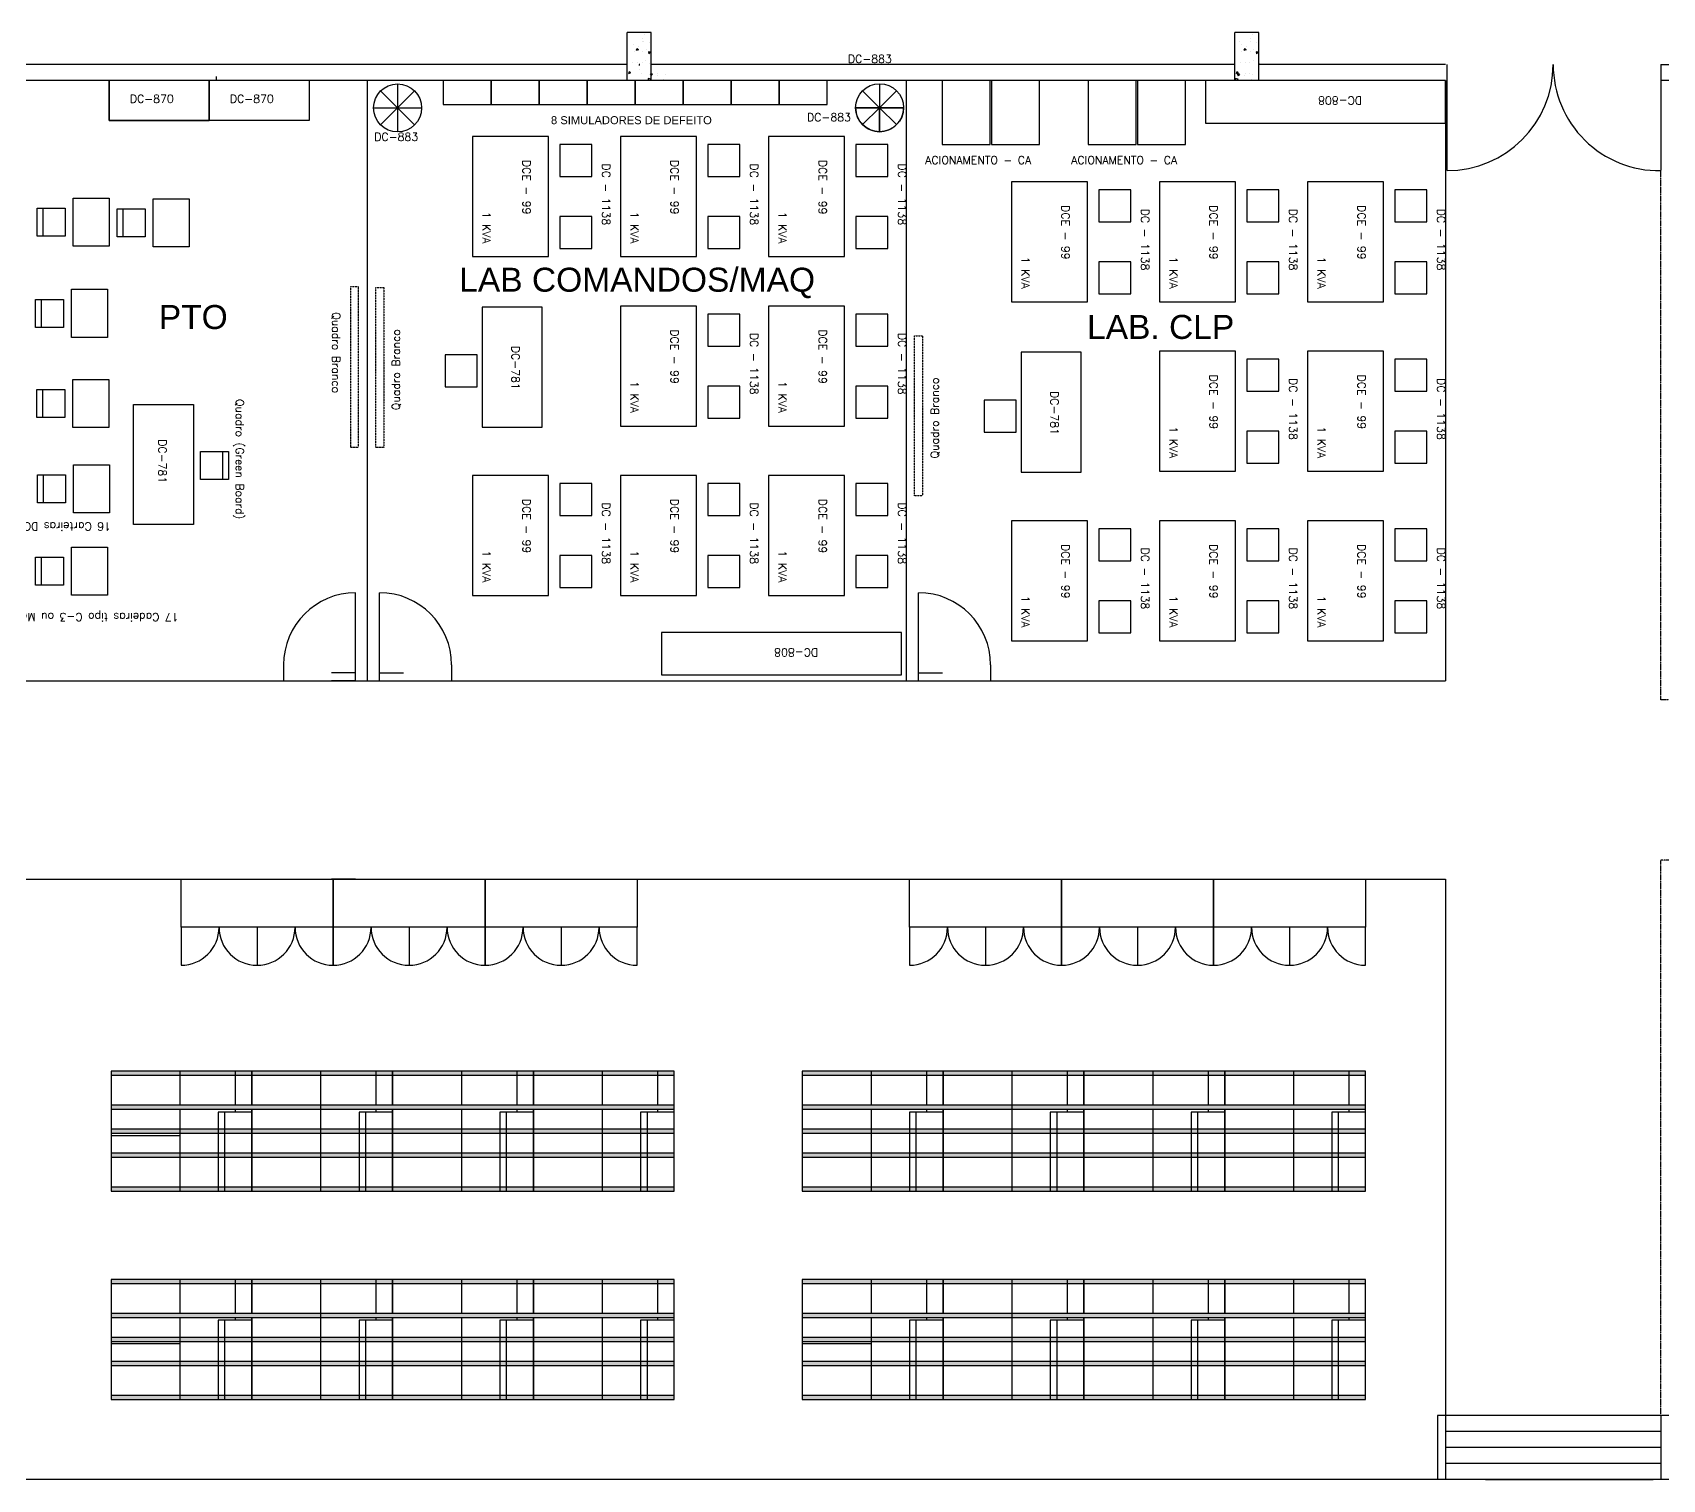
# Model space of a CAD drawing. Header units: millimetres. Extents: x 18768 to 1484868, y -11027 to 520152.
# Drawn here: x 166903 to 187274, y 37311 to 55391 of the extents above; entities that cross this region are included whole.
import ezdxf
from ezdxf.enums import TextEntityAlignment as Align

# ---------------------------------------------------------------- set-up
doc = ezdxf.new("R2010")
doc.units = ezdxf.units.MM
for name, pattern in [('DASHED', [0.75, 0.55, -0.2]), ('DIVIDE', [2.15, 1.5, -0.2, 0.05, -0.15, 0.05, -0.2]), ('HIDDEN2', [4.7625, 3.175, -1.5875])]:
    doc.linetypes.add(name, pattern=pattern)
for name, color, linetype in [('3-MAQUINAS', 5, 'Continuous'), ('4-MOBILIA', 4, 'Continuous'), ('8-TEXTO-DETALHES', 6, 'Continuous'), ('A Construir', 1, 'Continuous'), ('L025-IMAGIN', 1, 'DIVIDE'), ('L025-TEXTO', 7, 'Continuous'), ('L025-TRACEJ', 140, 'DASHED'), ('L035-ARRANJO-ADQUIRIR', 102, 'Continuous'), ('L035-ARRANJO-EXISTENTE', 180, 'Continuous'), ('L8-TRACEJADO', 4, 'HIDDEN2'), ('PAREDES', 7, 'Continuous')]:
    doc.layers.add(name, color=color, linetype=linetype)
doc.styles.add('ISO-CP--25', font='isocp.shx', dxfattribs={"height": 250})
doc.styles.add('ROMANS', font='romans', dxfattribs={"width": 0.8, "height": 300})
doc.styles.get("Standard").update_dxf_attribs({"font": 'arial.ttf'})

# ---------------------------------------------------------------- blocks, each defined once
blk = doc.blocks.new('BL_SENAI_id9330820540')
at = {"layer": 'L025-TRACEJ', "color": 0}
blk.add_arc((-499, 243, 80), 800, 76.4167, 125, dxfattribs=at)
at = {"layer": 'L035-ARRANJO-EXISTENTE', "color": 0}
for p, q in [((-360, 1031, 80), (-499, 243, 80)), ((-449, 234, 80), (-310, 1022, 80)), ((-310, 1022, 80), (-360, 1031, 80)), ((-2268, -19, 80), (-958, 898, 80)), ((241, -814, 80), (-958, 898, 80)), ((-1720, 242, 80), (-2048, 12, 80)), ((-1809, -675, 80), (-499, 243, 80)), ((-1376, -250, 80), (-1720, 242, 80)), ((-1244, -279, 80), (-1703, 376, 80)), ((-499, 243, 80), (-449, 234, 80)), ((-2048, 12, 80), (-1703, -479, 80)), ((-1069, -1731, 80), (-2268, -19, 80)), ((-1703, -479, 80), (-1376, -250, 80)), ((-1219, -262, 80), (-480, -1319, 80)), ((-1162, -222, 80), (-422, -1278, 80)), ((-792, -750, 80), (-1439, -1203, 80)), ((-1069, -1731, 80), (241, -814, 80))]:
    blk.add_line(p, q, dxfattribs=at)
at = {"layer": 'L025-TEXTO', "style": 'ISO-CP--25'}
blk.add_attdef('rmp_mt_codmaterial', (15, 15), '', height=40, dxfattribs=at)
at = {"layer": 'L025-TEXTO', "style": 'ISO-CP--25', "flags": 1}
for tag in ['rmp_mt_nomeunid', 'rmp_mt_potencia', 'rmp_mt_cod']:
    blk.add_attdef(tag, (15, 15), '', height=40, dxfattribs=at)

msp = doc.modelspace()

# ---------------------------------------------------------------- hatches: boundary and pattern name
at = {"true_color": 0xf4ee51}
h = msp.add_hatch(color=41, dxfattribs=at)
h.dxf.hatch_style = 1
h.paths.add_polyline_path([(167883.279, 42411.201), (167883.279, 42361.201), (174923.279, 42361.201), (174923.279, 42411.201)])
h = msp.add_hatch(color=41, dxfattribs=at)
h.dxf.hatch_style = 1
h.paths.add_polyline_path([(176523.279, 42411.201), (176523.279, 42361.201), (183563.279, 42361.201), (183563.279, 42411.201)])
h = msp.add_hatch(color=41, dxfattribs=at)
h.dxf.hatch_style = 1
h.paths.add_polyline_path([(167883.279, 41986.201), (167883.279, 41936.201), (174923.279, 41936.201), (174923.279, 41986.201)])
h = msp.add_hatch(color=41, dxfattribs=at)
h.dxf.hatch_style = 1
h.paths.add_polyline_path([(176523.279, 41986.201), (176523.279, 41936.201), (183563.279, 41936.201), (183563.279, 41986.201)])
h = msp.add_hatch(color=41, dxfattribs=at)
h.dxf.hatch_style = 1
h.paths.add_polyline_path([(167883.279, 41686.201), (167883.279, 41636.201), (174923.279, 41636.201), (174923.279, 41686.201)])
h = msp.add_hatch(color=41, dxfattribs=at)
h.dxf.hatch_style = 1
h.paths.add_polyline_path([(176523.279, 41686.201), (176523.279, 41636.201), (183563.279, 41636.201), (183563.279, 41686.201)])
h = msp.add_hatch(color=41, dxfattribs=at)
h.dxf.hatch_style = 1
h.paths.add_polyline_path([(167883.279, 41386.201), (167883.279, 41336.201), (174923.279, 41336.201), (174923.279, 41386.201)])
h = msp.add_hatch(color=41, dxfattribs=at)
h.dxf.hatch_style = 1
h.paths.add_polyline_path([(176523.279, 41386.201), (176523.279, 41336.201), (183563.279, 41336.201), (183563.279, 41386.201)])
h = msp.add_hatch(color=41, dxfattribs=at)
h.dxf.hatch_style = 1
h.paths.add_polyline_path([(167883.279, 40961.201), (167883.279, 40911.201), (174923.279, 40911.201), (174923.279, 40961.201)])
h = msp.add_hatch(color=41, dxfattribs=at)
h.dxf.hatch_style = 1
h.paths.add_polyline_path([(176523.279, 40961.201), (176523.279, 40911.201), (183563.279, 40911.201), (183563.279, 40961.201)])
h = msp.add_hatch(color=41, dxfattribs=at)
h.dxf.hatch_style = 1
h.paths.add_polyline_path([(167883.279, 39811.201), (167883.279, 39761.201), (174923.279, 39761.201), (174923.279, 39811.201)])
h = msp.add_hatch(color=41, dxfattribs=at)
h.dxf.hatch_style = 1
h.paths.add_polyline_path([(176523.279, 39811.201), (176523.279, 39761.201), (183563.279, 39761.201), (183563.279, 39811.201)])
h = msp.add_hatch(color=41, dxfattribs=at)
h.dxf.hatch_style = 1
h.paths.add_polyline_path([(167883.279, 39386.201), (167883.279, 39336.201), (174923.279, 39336.201), (174923.279, 39386.201)])
h = msp.add_hatch(color=41, dxfattribs=at)
h.dxf.hatch_style = 1
h.paths.add_polyline_path([(176523.279, 39386.201), (176523.279, 39336.201), (183563.279, 39336.201), (183563.279, 39386.201)])
h = msp.add_hatch(color=41, dxfattribs=at)
h.dxf.hatch_style = 1
h.paths.add_polyline_path([(167883.279, 39086.201), (167883.279, 39036.201), (174923.279, 39036.201), (174923.279, 39086.201)])
h = msp.add_hatch(color=41, dxfattribs=at)
h.dxf.hatch_style = 1
h.paths.add_polyline_path([(176523.279, 39086.201), (176523.279, 39036.201), (183563.279, 39036.201), (183563.279, 39086.201)])
h = msp.add_hatch(color=41, dxfattribs=at)
h.dxf.hatch_style = 1
h.paths.add_polyline_path([(167883.279, 38786.201), (167883.279, 38736.201), (174923.279, 38736.201), (174923.279, 38786.201)])
h = msp.add_hatch(color=41, dxfattribs=at)
h.dxf.hatch_style = 1
h.paths.add_polyline_path([(176523.279, 38786.201), (176523.279, 38736.201), (183563.279, 38736.201), (183563.279, 38786.201)])
h = msp.add_hatch(color=41, dxfattribs=at)
h.dxf.hatch_style = 1
h.paths.add_polyline_path([(167883.279, 38361.201), (167883.279, 38311.201), (174923.279, 38311.201), (174923.279, 38361.201)])
h = msp.add_hatch(color=41, dxfattribs=at)
h.dxf.hatch_style = 1
h.paths.add_polyline_path([(176523.279, 38361.201), (176523.279, 38311.201), (183563.279, 38311.201), (183563.279, 38361.201)])

# ---------------------------------------------------------------- linework, layer by layer
for p, q in [((173273.624, 51962.01), (172523.624, 51962.01)), ((172523.624, 51962.01), (172523.624, 50462.01)), ((173273.624, 50462.01), (173273.624, 51962.01)), ((180010.042, 51397.01), (179260.042, 51397.01)), ((179260.042, 51397.01), (179260.042, 49897.01)), ((180010.042, 49897.01), (180010.042, 51397.01)), ((172523.624, 50462.01), (173273.624, 50462.01)), ((179260.042, 49897.01), (180010.042, 49897.01)), ((168743.279, 42411.201), (168743.279, 41986.201)), ((169434.59, 42411.201), (169434.59, 41986.201)), ((170503.279, 42411.201), (170503.279, 40911.201)), ((171194.59, 42411.201), (171194.59, 41986.201)), ((172263.279, 42411.201), (172263.279, 41986.201)), ((172954.59, 42411.201), (172954.59, 41986.201)), ((174023.279, 42411.201), (174023.279, 41986.201)), ((174714.59, 42411.201), (174714.59, 41986.201)), ((177383.279, 42411.201), (177383.279, 41986.201)), ((178074.59, 42411.201), (178074.59, 41986.201)), ((179143.279, 42411.201), (179143.279, 40911.201)), ((179834.59, 42411.201), (179834.59, 41986.201)), ((180903.279, 42411.201), (180903.279, 41986.201)), ((181594.59, 42411.201), (181594.59, 41986.201)), ((182663.279, 42411.201), (182663.279, 41986.201)), ((183354.59, 42411.201), (183354.59, 41986.201)), ((168743.279, 41936.201), (168743.279, 40911.201)), ((169643.279, 41901.701), (169223.144, 41901.701)), ((169223.144, 41901.701), (169223.144, 40911.201)), ((169302.899, 41901.701), (169302.899, 40911.201)), ((169434.59, 41936.201), (169434.59, 41901.701)), ((171403.279, 41901.701), (170983.144, 41901.701)), ((170983.144, 41901.701), (170983.144, 40911.201)), ((171062.899, 41901.701), (171062.899, 40911.201)), ((171194.59, 41936.201), (171194.59, 41901.701)), ((172263.279, 41936.201), (172263.279, 40911.201)), ((173163.279, 41901.701), (172743.144, 41901.701)), ((172743.144, 41901.701), (172743.144, 40911.201)), ((172822.899, 41901.701), (172822.899, 40911.201)), ((172954.59, 41936.201), (172954.59, 41901.701)), ((174023.279, 41936.201), (174023.279, 40911.201)), ((174923.279, 41901.701), (174503.144, 41901.701)), ((174503.144, 41901.701), (174503.144, 40911.201)), ((174582.899, 41901.701), (174582.899, 40911.201)), ((174714.59, 41936.201), (174714.59, 41901.701)), ((177383.279, 41936.201), (177383.279, 40911.201)), ((178283.279, 41901.701), (177863.144, 41901.701)), ((177863.144, 41901.701), (177863.144, 40911.201)), ((177942.899, 41901.701), (177942.899, 40911.201)), ((178074.59, 41936.201), (178074.59, 41901.701)), ((180043.279, 41901.701), (179623.144, 41901.701)), ((179623.144, 41901.701), (179623.144, 40911.201)), ((179702.899, 41901.701), (179702.899, 40911.201)), ((179834.59, 41936.201), (179834.59, 41901.701)), ((180903.279, 41936.201), (180903.279, 40911.201)), ((181803.279, 41901.701), (181383.144, 41901.701)), ((181383.144, 41901.701), (181383.144, 40911.201)), ((181462.899, 41901.701), (181462.899, 40911.201)), ((181594.59, 41936.201), (181594.59, 41901.701)), ((182663.279, 41936.201), (182663.279, 40911.201)), ((183563.279, 41901.701), (183143.144, 41901.701)), ((183143.144, 41901.701), (183143.144, 40911.201)), ((183222.899, 41901.701), (183222.899, 40911.201)), ((183354.59, 41936.201), (183354.59, 41901.701)), ((168743.279, 41605.652), (167883.279, 41605.652)), ((168743.279, 39811.201), (168743.279, 39386.201)), ((169434.59, 39811.201), (169434.59, 39386.201)), ((170503.279, 39811.201), (170503.279, 38311.201)), ((171194.59, 39811.201), (171194.59, 39386.201)), ((172263.279, 39811.201), (172263.279, 39386.201)), ((172954.59, 39811.201), (172954.59, 39386.201)), ((174023.279, 39811.201), (174023.279, 39386.201)), ((174714.59, 39811.201), (174714.59, 39386.201)), ((177383.279, 39811.201), (177383.279, 39386.201)), ((178074.59, 39811.201), (178074.59, 39386.201)), ((179143.279, 39811.201), (179143.279, 38311.201)), ((179834.59, 39811.201), (179834.59, 39386.201)), ((180903.279, 39811.201), (180903.279, 39386.201)), ((181594.59, 39811.201), (181594.59, 39386.201)), ((182663.279, 39811.201), (182663.279, 39386.201)), ((183354.59, 39811.201), (183354.59, 39386.201)), ((168743.279, 39336.201), (168743.279, 38311.201)), ((169434.59, 39336.201), (169434.59, 39301.701)), ((171194.59, 39336.201), (171194.59, 39301.701)), ((172263.279, 39336.201), (172263.279, 38311.201)), ((172954.59, 39336.201), (172954.59, 39301.701)), ((174023.279, 39336.201), (174023.279, 38311.201)), ((174714.59, 39336.201), (174714.59, 39301.701)), ((177383.279, 39336.201), (177383.279, 38311.201)), ((178074.59, 39336.201), (178074.59, 39301.701)), ((179834.59, 39336.201), (179834.59, 39301.701)), ((180903.279, 39336.201), (180903.279, 38311.201)), ((181594.59, 39336.201), (181594.59, 39301.701)), ((182663.279, 39336.201), (182663.279, 38311.201)), ((183354.59, 39336.201), (183354.59, 39301.701)), ((169643.279, 39301.701), (169223.144, 39301.701)), ((169223.144, 39301.701), (169223.144, 38311.201)), ((169302.899, 39301.701), (169302.899, 38311.201)), ((171403.279, 39301.701), (170983.144, 39301.701)), ((170983.144, 39301.701), (170983.144, 38311.201)), ((171062.899, 39301.701), (171062.899, 38311.201)), ((173163.279, 39301.701), (172743.144, 39301.701)), ((172743.144, 39301.701), (172743.144, 38311.201)), ((172822.899, 39301.701), (172822.899, 38311.201)), ((174923.279, 39301.701), (174503.144, 39301.701)), ((174503.144, 39301.701), (174503.144, 38311.201)), ((174582.899, 39301.701), (174582.899, 38311.201)), ((178283.279, 39301.701), (177863.144, 39301.701)), ((177863.144, 39301.701), (177863.144, 38311.201)), ((177942.899, 39301.701), (177942.899, 38311.201)), ((180043.279, 39301.701), (179623.144, 39301.701)), ((179623.144, 39301.701), (179623.144, 38311.201)), ((179702.899, 39301.701), (179702.899, 38311.201)), ((181803.279, 39301.701), (181383.144, 39301.701)), ((181383.144, 39301.701), (181383.144, 38311.201)), ((181462.899, 39301.701), (181462.899, 38311.201)), ((183563.279, 39301.701), (183143.144, 39301.701)), ((183143.144, 39301.701), (183143.144, 38311.201)), ((183222.899, 39301.701), (183222.899, 38311.201)), ((168743.279, 39005.652), (167883.279, 39005.652)), ((177383.279, 39005.652), (176523.279, 39005.652))]:
    msp.add_line(p, q)
at = {"color": 2}
for p, q in [((169708.654, 44211.201), (169708.654, 43736.201)), ((171608.654, 44211.201), (171608.654, 43736.201)), ((173508.654, 44211.201), (173508.654, 43736.201)), ((178813.279, 44211.201), (178813.279, 43736.201)), ((180713.279, 44211.201), (180713.279, 43736.201)), ((182613.279, 44211.201), (182613.279, 43736.201))]:
    msp.add_line(p, q, dxfattribs=at)
for points in [[(168758.654, 44811.201), (170658.654, 44811.201), (170658.654, 44211.201), (168758.654, 44211.201)], [(170658.654, 44811.201), (172558.654, 44811.201), (172558.654, 44211.201), (170658.654, 44211.201)], [(172558.654, 44811.201), (174458.654, 44811.201), (174458.654, 44211.201), (172558.654, 44211.201)], [(177863.279, 44811.201), (179763.279, 44811.201), (179763.279, 44211.201), (177863.279, 44211.201)], [(179763.279, 44811.201), (181663.279, 44811.201), (181663.279, 44211.201), (179763.279, 44211.201)], [(181663.279, 44811.201), (183563.279, 44811.201), (183563.279, 44211.201), (181663.279, 44211.201)], [(174923.279, 42411.201), (167883.279, 42411.201), (167883.279, 42361.201), (174923.279, 42361.201)], [(183563.279, 42411.201), (176523.279, 42411.201), (176523.279, 42361.201), (183563.279, 42361.201)], [(174923.279, 41986.201), (167883.279, 41986.201), (167883.279, 41936.201), (174923.279, 41936.201)], [(183563.279, 41986.201), (176523.279, 41986.201), (176523.279, 41936.201), (183563.279, 41936.201)], [(174923.279, 41686.201), (167883.279, 41686.201), (167883.279, 41636.201), (174923.279, 41636.201)], [(183563.279, 41686.201), (176523.279, 41686.201), (176523.279, 41636.201), (183563.279, 41636.201)], [(174923.279, 41386.201), (167883.279, 41386.201), (167883.279, 41336.201), (174923.279, 41336.201)], [(183563.279, 41386.201), (176523.279, 41386.201), (176523.279, 41336.201), (183563.279, 41336.201)], [(174923.279, 40961.201), (167883.279, 40961.201), (167883.279, 40911.201), (174923.279, 40911.201)], [(183563.279, 40961.201), (176523.279, 40961.201), (176523.279, 40911.201), (183563.279, 40911.201)], [(174923.279, 39811.201), (167883.279, 39811.201), (167883.279, 39761.201), (174923.279, 39761.201)], [(183563.279, 39811.201), (176523.279, 39811.201), (176523.279, 39761.201), (183563.279, 39761.201)], [(174923.279, 39386.201), (167883.279, 39386.201), (167883.279, 39336.201), (174923.279, 39336.201)], [(183563.279, 39386.201), (176523.279, 39386.201), (176523.279, 39336.201), (183563.279, 39336.201)], [(174923.279, 39086.201), (167883.279, 39086.201), (167883.279, 39036.201), (174923.279, 39036.201)], [(183563.279, 39086.201), (176523.279, 39086.201), (176523.279, 39036.201), (183563.279, 39036.201)], [(174923.279, 38786.201), (167883.279, 38786.201), (167883.279, 38736.201), (174923.279, 38736.201)], [(183563.279, 38786.201), (176523.279, 38786.201), (176523.279, 38736.201), (183563.279, 38736.201)], [(174923.279, 38361.201), (167883.279, 38361.201), (167883.279, 38311.201), (174923.279, 38311.201)], [(183563.279, 38361.201), (176523.279, 38361.201), (176523.279, 38311.201), (183563.279, 38311.201)]]:
    msp.add_lwpolyline(points, close=True)
for points in [[(168758.654, 44211.201), (168758.654, 43736.201, 0.414213562), (169233.654, 44211.201, 0.414213562), (169708.654, 43736.201, 0.414213562), (170183.654, 44211.201, 0.414213562), (170658.654, 43736.201), (170658.654, 44211.201)], [(170658.654, 44211.201), (170658.654, 43736.201, 0.414213562), (171133.654, 44211.201, 0.414213562), (171608.654, 43736.201, 0.414213562), (172083.654, 44211.201, 0.414213562), (172558.654, 43736.201), (172558.654, 44211.201)], [(172558.654, 44211.201), (172558.654, 43736.201, 0.414213562), (173033.654, 44211.201, 0.414213562), (173508.654, 43736.201, 0.414213562), (173983.654, 44211.201, 0.414213562), (174458.654, 43736.201), (174458.654, 44211.201)], [(177863.279, 44211.201), (177863.279, 43736.201, 0.414213562), (178338.279, 44211.201, 0.414213562), (178813.279, 43736.201, 0.414213562), (179288.279, 44211.201, 0.414213562), (179763.279, 43736.201), (179763.279, 44211.201)], [(179763.279, 44211.201), (179763.279, 43736.201, 0.414213562), (180238.279, 44211.201, 0.414213562), (180713.279, 43736.201, 0.414213562), (181188.279, 44211.201, 0.414213562), (181663.279, 43736.201), (181663.279, 44211.201)], [(181663.279, 44211.201), (181663.279, 43736.201, 0.414213562), (182138.279, 44211.201, 0.414213562), (182613.279, 43736.201, 0.414213562), (183088.279, 44211.201, 0.414213562), (183563.279, 43736.201), (183563.279, 44211.201)]]:
    msp.add_lwpolyline(points, format="xyb", dxfattribs=at)
for points in [[(169643.279, 41986.201), (169643.279, 42411.201), (167883.279, 42411.201), (167883.279, 40911.201), (168743.279, 40911.201), (169643.279, 40911.201), (169643.279, 41936.201)], [(171403.279, 41986.201), (171403.279, 42411.201), (169643.279, 42411.201), (169643.279, 41986.201)], [(173163.279, 41986.201), (173163.279, 42411.201), (171403.279, 42411.201), (171403.279, 41986.201)], [(173163.279, 41936.201), (173163.279, 40911.201), (174023.279, 40911.201), (174923.279, 40911.201), (174923.279, 42411.201), (173163.279, 42411.201), (173163.279, 41986.201)], [(178283.279, 41986.201), (178283.279, 42411.201), (176523.279, 42411.201), (176523.279, 40911.201), (177383.279, 40911.201), (178283.279, 40911.201), (178283.279, 41936.201)], [(180043.279, 41986.201), (180043.279, 42411.201), (178283.279, 42411.201), (178283.279, 41986.201)], [(181803.279, 41986.201), (181803.279, 42411.201), (180043.279, 42411.201), (180043.279, 41986.201)], [(181803.279, 41936.201), (181803.279, 40911.201), (182663.279, 40911.201), (183563.279, 40911.201), (183563.279, 42411.201), (181803.279, 42411.201), (181803.279, 41986.201)], [(169643.279, 41936.201), (169643.279, 40911.201), (170503.279, 40911.201), (171403.279, 40911.201), (171403.279, 41936.201)], [(171403.279, 41936.201), (171403.279, 40911.201), (172263.279, 40911.201), (173163.279, 40911.201), (173163.279, 41936.201)], [(178283.279, 41936.201), (178283.279, 40911.201), (179143.279, 40911.201), (180043.279, 40911.201), (180043.279, 41936.201)], [(180043.279, 41936.201), (180043.279, 40911.201), (180903.279, 40911.201), (181803.279, 40911.201), (181803.279, 41936.201)], [(169643.279, 39386.201), (169643.279, 39811.201), (167883.279, 39811.201), (167883.279, 38311.201), (168743.279, 38311.201), (169643.279, 38311.201), (169643.279, 39336.201)], [(171403.279, 39386.201), (171403.279, 39811.201), (169643.279, 39811.201), (169643.279, 39386.201)], [(173163.279, 39386.201), (173163.279, 39811.201), (171403.279, 39811.201), (171403.279, 39386.201)], [(173163.279, 39336.201), (173163.279, 38311.201), (174023.279, 38311.201), (174923.279, 38311.201), (174923.279, 39811.201), (173163.279, 39811.201), (173163.279, 39386.201)], [(178283.279, 39386.201), (178283.279, 39811.201), (176523.279, 39811.201), (176523.279, 38311.201), (177383.279, 38311.201), (178283.279, 38311.201), (178283.279, 39336.201)], [(180043.279, 39386.201), (180043.279, 39811.201), (178283.279, 39811.201), (178283.279, 39386.201)], [(181803.279, 39386.201), (181803.279, 39811.201), (180043.279, 39811.201), (180043.279, 39386.201)], [(181803.279, 39336.201), (181803.279, 38311.201), (182663.279, 38311.201), (183563.279, 38311.201), (183563.279, 39811.201), (181803.279, 39811.201), (181803.279, 39386.201)], [(169643.279, 39336.201), (169643.279, 38311.201), (170503.279, 38311.201), (171403.279, 38311.201), (171403.279, 39336.201)], [(171403.279, 39336.201), (171403.279, 38311.201), (172263.279, 38311.201), (173163.279, 38311.201), (173163.279, 39336.201)], [(178283.279, 39336.201), (178283.279, 38311.201), (179143.279, 38311.201), (180043.279, 38311.201), (180043.279, 39336.201)], [(180043.279, 39336.201), (180043.279, 38311.201), (180903.279, 38311.201), (181803.279, 38311.201), (181803.279, 39336.201)]]:
    msp.add_lwpolyline(points)
at = {"layer": '3-MAQUINAS', "ltscale": 0.01}
for p, q in [((178870.711, 54791.201), (178270.711, 54791.201)), ((178270.711, 54791.201), (178270.711, 53991.201)), ((178870.711, 53991.201), (178870.711, 54791.201)), ((178886.717, 54791.201), (178886.717, 53991.201)), ((179486.717, 54791.201), (178886.717, 54791.201)), ((179486.717, 53991.201), (179486.717, 54791.201)), ((180695.133, 54791.201), (180095.133, 54791.201)), ((180095.133, 54791.201), (180095.133, 53991.201)), ((180695.133, 53991.201), (180695.133, 54791.201)), ((180711.139, 54791.201), (180711.139, 53991.201)), ((181311.139, 54791.201), (180711.139, 54791.201)), ((181311.139, 53991.201), (181311.139, 54791.201)), ((178270.711, 53991.201), (178870.711, 53991.201)), ((178886.717, 53991.201), (179486.717, 53991.201)), ((180095.133, 53991.201), (180695.133, 53991.201)), ((180711.139, 53991.201), (181311.139, 53991.201))]:
    msp.add_line(p, q, dxfattribs=at)
at = {"layer": '4-MOBILIA'}
for p, q in [((167858.099, 54291.201), (167858.099, 54791.201)), ((169108.099, 54791.201), (169108.099, 54291.201)), ((169108.099, 54291.201), (169108.099, 54791.201)), ((181563.279, 54791.201), (181563.279, 54261.201)), ((169108.099, 54291.201), (167858.099, 54291.201)), ((174764.784, 47895.318), (174764.784, 47365.318))]:
    msp.add_line(p, q, dxfattribs=at)
at = {"layer": '4-MOBILIA', "linetype": 'Continuous'}
for p, q in [((170358.099, 54791.201), (170358.099, 54291.201)), ((170358.099, 54291.201), (169108.099, 54291.201)), ((166960.879, 52846.145), (166960.879, 53196.145)), ((166960.879, 53196.145), (167310.879, 53196.145)), ((167035.879, 52846.145), (167035.879, 53196.145)), ((167310.879, 53196.145), (167310.879, 52846.145)), ((167410.879, 52721.145), (167410.879, 53321.145)), ((167410.879, 53321.145), (167860.879, 53321.145)), ((167860.879, 53321.145), (167860.879, 52721.145)), ((167960.879, 53190.445), (168310.879, 53190.445)), ((167960.879, 52840.445), (167960.879, 53190.445)), ((168035.879, 52840.445), (168035.879, 53190.445)), ((168310.879, 53190.445), (168310.879, 52840.445)), ((168410.879, 53315.445), (168860.879, 53315.445)), ((168410.879, 52715.445), (168410.879, 53315.445)), ((168860.879, 53315.445), (168860.879, 52715.445)), ((167310.879, 52846.145), (166960.879, 52846.145)), ((168310.879, 52840.445), (167960.879, 52840.445)), ((167860.879, 52721.145), (167410.879, 52721.145)), ((168860.879, 52715.445), (168410.879, 52715.445)), ((167387.872, 52182.964), (167837.872, 52182.964)), ((167387.872, 51582.964), (167387.872, 52182.964)), ((167837.872, 52182.964), (167837.872, 51582.964)), ((166937.872, 51707.964), (166937.872, 52057.964)), ((166937.872, 52057.964), (167287.872, 52057.964)), ((167012.872, 51707.964), (167012.872, 52057.964)), ((167287.872, 52057.964), (167287.872, 51707.964)), ((167287.872, 51707.964), (166937.872, 51707.964)), ((167837.872, 51582.964), (167387.872, 51582.964)), ((166954.645, 50582.304), (166954.645, 50932.304)), ((166954.645, 50932.304), (167304.645, 50932.304)), ((167029.645, 50582.304), (167029.645, 50932.304)), ((167304.645, 50932.304), (167304.645, 50582.304)), ((167404.645, 51057.304), (167854.645, 51057.304)), ((167404.645, 50457.304), (167404.645, 51057.304)), ((167854.645, 51057.304), (167854.645, 50457.304)), ((168162.694, 50742.558), (168912.694, 50742.558)), ((168162.694, 49242.558), (168162.694, 50742.558)), ((168912.694, 50742.558), (168912.694, 49242.558)), ((167304.645, 50582.304), (166954.645, 50582.304)), ((167854.645, 50457.304), (167404.645, 50457.304)), ((169000.849, 50156.945), (169350.849, 50156.945)), ((169000.849, 49806.945), (169000.849, 50156.945)), ((169275.849, 50156.945), (169275.849, 49806.945)), ((169350.849, 50156.945), (169350.849, 49806.945)), ((167413.03, 49991.456), (167863.03, 49991.456)), ((167413.03, 49391.456), (167413.03, 49991.456)), ((167863.03, 49991.456), (167863.03, 49391.456)), ((166963.03, 49516.456), (166963.03, 49866.456)), ((166963.03, 49866.456), (167313.03, 49866.456)), ((167038.03, 49516.456), (167038.03, 49866.456)), ((167313.03, 49866.456), (167313.03, 49516.456)), ((169350.849, 49806.945), (169000.849, 49806.945)), ((167313.03, 49516.456), (166963.03, 49516.456)), ((167863.03, 49391.456), (167413.03, 49391.456)), ((168912.694, 49242.558), (168162.694, 49242.558)), ((167389.887, 48959.627), (167839.887, 48959.627)), ((167389.887, 48359.627), (167389.887, 48959.627)), ((167839.887, 48959.627), (167839.887, 48359.627)), ((166939.887, 48484.627), (166939.887, 48834.627)), ((166939.887, 48834.627), (167289.887, 48834.627)), ((167014.887, 48484.627), (167014.887, 48834.627)), ((167289.887, 48834.627), (167289.887, 48484.627)), ((167289.887, 48484.627), (166939.887, 48484.627)), ((167839.887, 48359.627), (167389.887, 48359.627))]:
    msp.add_line(p, q, dxfattribs=at)
at = {"layer": '4-MOBILIA', "color": 26}
for p, q in [((171465.261, 54449.916), (171253.129, 54662.048)), ((171465.261, 54749.916), (171465.261, 54149.916)), ((171465.261, 54449.916), (171677.393, 54662.048)), ((177489.466, 54452.846), (177277.334, 54664.978)), ((177489.466, 54752.846), (177489.466, 54152.846)), ((177489.466, 54452.846), (177701.598, 54664.978)), ((171165.261, 54449.916), (171765.261, 54449.916)), ((171465.261, 54449.916), (171253.129, 54237.784)), ((171465.261, 54449.916), (171677.393, 54237.784)), ((177189.466, 54452.846), (177789.466, 54452.846)), ((177489.466, 54452.846), (177277.334, 54240.714)), ((177489.466, 54452.846), (177701.598, 54240.714))]:
    msp.add_line(p, q, dxfattribs=at)
at = {"layer": '4-MOBILIA', "ltscale": 0.01}
for p, q in [((172634.101, 54791.201), (172034.101, 54791.201)), ((172034.101, 54791.201), (172034.101, 54491.201)), ((172634.101, 54491.201), (172634.101, 54791.201)), ((173234.101, 54791.201), (172634.101, 54791.201)), ((172634.101, 54791.201), (172634.101, 54491.201)), ((173834.101, 54791.201), (173234.101, 54791.201)), ((173234.101, 54791.201), (173234.101, 54491.201)), ((173234.101, 54491.201), (173234.101, 54791.201)), ((173834.101, 54491.201), (173834.101, 54791.201)), ((173834.101, 54791.201), (173834.101, 54491.201)), ((174434.101, 54791.201), (173834.101, 54791.201)), ((175034.101, 54791.201), (174434.101, 54791.201)), ((174434.101, 54791.201), (174434.101, 54491.201)), ((174434.101, 54491.201), (174434.101, 54791.201)), ((175634.101, 54791.201), (175034.101, 54791.201)), ((175034.101, 54791.201), (175034.101, 54491.201)), ((175034.101, 54491.201), (175034.101, 54791.201)), ((175634.101, 54491.201), (175634.101, 54791.201)), ((175634.101, 54791.201), (175634.101, 54491.201)), ((176234.101, 54791.201), (175634.101, 54791.201)), ((176234.101, 54791.201), (176234.101, 54491.201)), ((176234.101, 54491.201), (176234.101, 54791.201)), ((176834.101, 54791.201), (176234.101, 54791.201)), ((176834.101, 54491.201), (176834.101, 54791.201)), ((172034.101, 54491.201), (172634.101, 54491.201)), ((172634.101, 54491.201), (173234.101, 54491.201)), ((173234.101, 54491.201), (173834.101, 54491.201)), ((173834.101, 54491.201), (174434.101, 54491.201)), ((174434.101, 54491.201), (175034.101, 54491.201)), ((175034.101, 54491.201), (175634.101, 54491.201)), ((175634.101, 54491.201), (176234.101, 54491.201)), ((176234.101, 54491.201), (176834.101, 54491.201)), ((172459.874, 51364.92), (172059.874, 51364.92)), ((172059.874, 51364.92), (172059.874, 50964.92)), ((172459.874, 50964.92), (172459.874, 51364.92)), ((172059.874, 50964.92), (172459.874, 50964.92)), ((179196.291, 50799.92), (178796.291, 50799.92)), ((178796.291, 50799.92), (178796.291, 50399.92)), ((179196.291, 50399.92), (179196.291, 50799.92)), ((178796.291, 50399.92), (179196.291, 50399.92))]:
    msp.add_line(p, q, dxfattribs=at)
at = {"layer": '4-MOBILIA', "color": 5, "ltscale": 0.01}
for p, q in [((172634.101, 54791.201), (172034.101, 54791.201)), ((172034.101, 54791.201), (172034.101, 54491.201)), ((172634.101, 54491.201), (172634.101, 54791.201)), ((173234.101, 54791.201), (172634.101, 54791.201)), ((172634.101, 54791.201), (172634.101, 54491.201)), ((173834.101, 54791.201), (173234.101, 54791.201)), ((173234.101, 54791.201), (173234.101, 54491.201)), ((173234.101, 54491.201), (173234.101, 54791.201)), ((173834.101, 54491.201), (173834.101, 54791.201)), ((173834.101, 54791.201), (173834.101, 54491.201)), ((174434.101, 54791.201), (173834.101, 54791.201)), ((175034.101, 54791.201), (174434.101, 54791.201)), ((174434.101, 54791.201), (174434.101, 54491.201)), ((174434.101, 54491.201), (174434.101, 54791.201)), ((175634.101, 54791.201), (175034.101, 54791.201)), ((175034.101, 54791.201), (175034.101, 54491.201)), ((175034.101, 54491.201), (175034.101, 54791.201)), ((175634.101, 54491.201), (175634.101, 54791.201)), ((175634.101, 54791.201), (175634.101, 54491.201)), ((176234.101, 54791.201), (175634.101, 54791.201)), ((176234.101, 54791.201), (176234.101, 54491.201)), ((176234.101, 54491.201), (176234.101, 54791.201)), ((176834.101, 54791.201), (176234.101, 54791.201)), ((176834.101, 54491.201), (176834.101, 54791.201)), ((172034.101, 54491.201), (172634.101, 54491.201)), ((172634.101, 54491.201), (173234.101, 54491.201)), ((173234.101, 54491.201), (173834.101, 54491.201)), ((173834.101, 54491.201), (174434.101, 54491.201)), ((174434.101, 54491.201), (175034.101, 54491.201)), ((175034.101, 54491.201), (175634.101, 54491.201)), ((175634.101, 54491.201), (176234.101, 54491.201)), ((176234.101, 54491.201), (176834.101, 54491.201))]:
    msp.add_line(p, q, dxfattribs=at)
at = {"layer": '4-MOBILIA', "color": 26, "ltscale": 0.01}
for p, q in [((177489.466, 54452.846), (177189.466, 54452.846)), ((177277.334, 54240.714), (177489.466, 54452.846)), ((177489.466, 54452.846), (177277.334, 54240.714)), ((177489.466, 54152.846), (177489.466, 54452.846)), ((177489.466, 54452.846), (177489.466, 54152.846)), ((177701.598, 54240.714), (177489.466, 54452.846)), ((177789.466, 54452.846), (177489.466, 54452.846)), ((177489.466, 54452.846), (177701.598, 54240.714))]:
    msp.add_line(p, q, dxfattribs=at)
at = {"layer": '4-MOBILIA', "linetype": 'Continuous'}
msp.add_lwpolyline([(169108.099, 54791.201), (167858.099, 54791.201), (167858.099, 54291.201), (169108.099, 54291.201)], close=True, dxfattribs=at)
at = {"layer": '4-MOBILIA'}
for points in [[(181563.279, 54261.201), (184563.279, 54261.201), (184563.279, 54791.201), (181563.279, 54791.201)], [(174764.784, 47365.318), (177764.784, 47365.318), (177764.784, 47895.318), (174764.784, 47895.318)]]:
    msp.add_lwpolyline(points, dxfattribs=at)
at = {"layer": '4-MOBILIA', "ltscale": 0.01}
for points in [[(172401.326, 52591.201), (173351.326, 52591.201), (173351.326, 54091.201), (172401.326, 54091.201)], [(173493.905, 53591.201), (173893.905, 53591.201), (173893.905, 53991.201), (173493.905, 53991.201)], [(174251.326, 52591.201), (175201.326, 52591.201), (175201.326, 54091.201), (174251.326, 54091.201)], [(175343.905, 53591.201), (175743.905, 53591.201), (175743.905, 53991.201), (175343.905, 53991.201)], [(176101.326, 52591.201), (177051.326, 52591.201), (177051.326, 54091.201), (176101.326, 54091.201)], [(177193.905, 53591.201), (177593.905, 53591.201), (177593.905, 53991.201), (177193.905, 53991.201)], [(179137.743, 52026.201), (180087.743, 52026.201), (180087.743, 53526.201), (179137.743, 53526.201)], [(180230.322, 53026.201), (180630.322, 53026.201), (180630.322, 53426.201), (180230.322, 53426.201)], [(180987.743, 52026.201), (181937.743, 52026.201), (181937.743, 53526.201), (180987.743, 53526.201)], [(182080.322, 53026.201), (182480.322, 53026.201), (182480.322, 53426.201), (182080.322, 53426.201)], [(182837.743, 52026.201), (183787.743, 52026.201), (183787.743, 53526.201), (182837.743, 53526.201)], [(183930.322, 53026.201), (184330.322, 53026.201), (184330.322, 53426.201), (183930.322, 53426.201)], [(173493.905, 52691.201), (173893.905, 52691.201), (173893.905, 53091.201), (173493.905, 53091.201)], [(175343.905, 52691.201), (175743.905, 52691.201), (175743.905, 53091.201), (175343.905, 53091.201)], [(177193.905, 52691.201), (177593.905, 52691.201), (177593.905, 53091.201), (177193.905, 53091.201)], [(180230.322, 52126.201), (180630.322, 52126.201), (180630.322, 52526.201), (180230.322, 52526.201)], [(182080.322, 52126.201), (182480.322, 52126.201), (182480.322, 52526.201), (182080.322, 52526.201)], [(183930.322, 52126.201), (184330.322, 52126.201), (184330.322, 52526.201), (183930.322, 52526.201)], [(174251.326, 50473.701), (175201.326, 50473.701), (175201.326, 51973.701), (174251.326, 51973.701)], [(176101.326, 50473.701), (177051.326, 50473.701), (177051.326, 51973.701), (176101.326, 51973.701)], [(175343.905, 51473.701), (175743.905, 51473.701), (175743.905, 51873.701), (175343.905, 51873.701)], [(177193.905, 51473.701), (177593.905, 51473.701), (177593.905, 51873.701), (177193.905, 51873.701)], [(180987.743, 49908.701), (181937.743, 49908.701), (181937.743, 51408.701), (180987.743, 51408.701)], [(182837.743, 49908.701), (183787.743, 49908.701), (183787.743, 51408.701), (182837.743, 51408.701)], [(182080.322, 50908.701), (182480.322, 50908.701), (182480.322, 51308.701), (182080.322, 51308.701)], [(183930.322, 50908.701), (184330.322, 50908.701), (184330.322, 51308.701), (183930.322, 51308.701)], [(175343.905, 50573.701), (175743.905, 50573.701), (175743.905, 50973.701), (175343.905, 50973.701)], [(177193.905, 50573.701), (177593.905, 50573.701), (177593.905, 50973.701), (177193.905, 50973.701)], [(182080.322, 50008.701), (182480.322, 50008.701), (182480.322, 50408.701), (182080.322, 50408.701)], [(183930.322, 50008.701), (184330.322, 50008.701), (184330.322, 50408.701), (183930.322, 50408.701)], [(172401.326, 48356.201), (173351.326, 48356.201), (173351.326, 49856.201), (172401.326, 49856.201)], [(173493.905, 49356.201), (173893.905, 49356.201), (173893.905, 49756.201), (173493.905, 49756.201)], [(174251.326, 48356.201), (175201.326, 48356.201), (175201.326, 49856.201), (174251.326, 49856.201)], [(175343.905, 49356.201), (175743.905, 49356.201), (175743.905, 49756.201), (175343.905, 49756.201)], [(176101.326, 48356.201), (177051.326, 48356.201), (177051.326, 49856.201), (176101.326, 49856.201)], [(177193.905, 49356.201), (177593.905, 49356.201), (177593.905, 49756.201), (177193.905, 49756.201)], [(179137.743, 47791.201), (180087.743, 47791.201), (180087.743, 49291.201), (179137.743, 49291.201)], [(180230.322, 48791.201), (180630.322, 48791.201), (180630.322, 49191.201), (180230.322, 49191.201)], [(180987.743, 47791.201), (181937.743, 47791.201), (181937.743, 49291.201), (180987.743, 49291.201)], [(182080.322, 48791.201), (182480.322, 48791.201), (182480.322, 49191.201), (182080.322, 49191.201)], [(182837.743, 47791.201), (183787.743, 47791.201), (183787.743, 49291.201), (182837.743, 49291.201)], [(183930.322, 48791.201), (184330.322, 48791.201), (184330.322, 49191.201), (183930.322, 49191.201)], [(173493.905, 48456.201), (173893.905, 48456.201), (173893.905, 48856.201), (173493.905, 48856.201)], [(175343.905, 48456.201), (175743.905, 48456.201), (175743.905, 48856.201), (175343.905, 48856.201)], [(177193.905, 48456.201), (177593.905, 48456.201), (177593.905, 48856.201), (177193.905, 48856.201)], [(180230.322, 47891.201), (180630.322, 47891.201), (180630.322, 48291.201), (180230.322, 48291.201)], [(182080.322, 47891.201), (182480.322, 47891.201), (182480.322, 48291.201), (182080.322, 48291.201)], [(183930.322, 47891.201), (184330.322, 47891.201), (184330.322, 48291.201), (183930.322, 48291.201)]]:
    msp.add_lwpolyline(points, close=True, dxfattribs=at)
at = {"layer": '4-MOBILIA', "color": 26}
for centre in [(171465.261, 54449.916), (177489.466, 54452.846)]:
    msp.add_circle(centre, 300, dxfattribs=at)
at = {"layer": '4-MOBILIA', "color": 26, "ltscale": 0.01}
for start, end in [(180, 225), (315, 0), (225, 270), (270, 315)]:
    msp.add_arc((177489.466, 54452.846), 300, start, end, dxfattribs=at)
at = {"layer": 'A Construir'}
for p, q in [((184583.279, 53666.201), (184583.279, 54991.201)), ((171090.445, 47291.201), (171090.445, 54791.201)), ((177826.862, 47291.201), (177826.862, 54791.201)), ((184563.279, 54791.201), (184563.279, 47291.201)), ((164354.028, 47291.201), (184563.279, 47291.201)), ((164354.028, 44811.201), (184563.279, 44811.201)), ((184563.279, 44811.201), (184563.279, 38111.201))]:
    msp.add_line(p, q, dxfattribs=at)
at = {"layer": 'L025-IMAGIN'}
for p, q in [((187253.279, 47051.201), (187253.279, 53666.352)), ((216473.314, 47051.201), (187253.279, 47051.201)), ((187253.279, 38111.201), (187253.279, 45051.201)), ((221923.279, 45051.201), (187253.279, 45051.201))]:
    msp.add_line(p, q, dxfattribs=at)
at = {"layer": 'L8-TRACEJADO'}
for points in [[(170875.458, 50212.404), (170975.458, 50212.404), (170975.458, 52212.404), (170875.458, 52212.404)], [(171294.632, 50206.711), (171194.632, 50206.711), (171194.632, 52206.711), (171294.632, 52206.711)], [(178027.621, 49603.296), (177927.621, 49603.296), (177927.621, 51603.296), (178027.621, 51603.296)]]:
    msp.add_lwpolyline(points, close=True, dxfattribs=at)
at = {"layer": 'PAREDES'}
for p, q in [((174333.279, 54791.201), (174333.279, 55391.201)), ((174633.279, 55391.201), (174333.279, 55391.201)), ((174418.631, 55241.804), (174418.631, 55241.804)), ((174481.784, 55221.459), (174481.784, 55221.459)), ((174522.445, 55275.189), (174522.445, 55275.189)), ((174526.572, 55318.827), (174526.572, 55318.827)), ((174533.396, 55284.442), (174533.396, 55284.442)), ((174556.06, 55369.672), (174556.06, 55369.672)), ((174610.974, 55266.167), (174610.974, 55266.167)), ((174633.279, 54791.201), (174633.279, 55391.201)), ((182228.279, 55391.201), (181928.279, 55391.201)), ((181928.279, 54791.201), (181928.279, 55391.201)), ((181992.445, 55275.189), (181992.445, 55275.189)), ((182013.631, 55241.804), (182013.631, 55241.804)), ((182076.784, 55221.459), (182076.784, 55221.459)), ((182121.572, 55318.827), (182121.572, 55318.827)), ((182128.396, 55284.442), (182128.396, 55284.442)), ((182151.06, 55369.672), (182151.06, 55369.672)), ((182205.974, 55266.167), (182205.974, 55266.167)), ((182228.279, 54791.201), (182228.279, 55391.201)), ((174403.891, 55017.061), (174403.891, 55017.061)), ((174421.344, 55161.063), (174421.344, 55161.063)), ((174455.161, 55190.032), (174447.051, 55165.861)), ((174475.083, 55176.608), (174447.076, 55165.857)), ((174475.083, 55176.608), (174455.186, 55190.029)), ((174467.609, 55023.242), (174467.609, 55023.242)), ((174523.668, 55018.127), (174523.668, 55018.127)), ((174528.532, 55151.285), (174528.532, 55151.285)), ((174567.745, 55036.425), (174567.745, 55036.425)), ((174572.837, 55181.007), (174572.837, 55181.007)), ((174600.982, 55150.755), (174605.607, 55125.682)), ((174624.915, 55148.66), (174601.007, 55150.752)), ((174624.915, 55148.66), (174605.632, 55125.679)), ((174617.419, 55008.039), (174617.419, 55008.039)), ((181998.891, 55017.061), (181998.891, 55017.061)), ((182016.344, 55161.063), (182016.344, 55161.063)), ((182050.161, 55190.032), (182042.051, 55165.861)), ((182070.083, 55176.608), (182042.076, 55165.857)), ((182070.083, 55176.608), (182050.186, 55190.029)), ((182062.609, 55023.242), (182062.609, 55023.242)), ((182118.668, 55018.127), (182118.668, 55018.127)), ((182123.532, 55151.285), (182123.532, 55151.285)), ((182162.745, 55036.425), (182162.745, 55036.425)), ((182167.837, 55181.007), (182167.837, 55181.007)), ((182195.982, 55150.755), (182200.607, 55125.682)), ((182219.915, 55148.66), (182196.007, 55150.752)), ((182219.915, 55148.66), (182200.632, 55125.679)), ((182242.419, 55008.039), (182242.419, 55008.039)), ((174333.279, 54991.201), (164354.028, 54991.201)), ((169203.1, 54791.201), (169203.1, 54841.201)), ((174357.835, 54899.972), (174349.724, 54875.801)), ((174377.757, 54886.548), (174349.75, 54875.797)), ((174377.757, 54886.548), (174357.86, 54899.969)), ((174483.279, 54991.201), (174483.279, 54979.865)), ((174492.792, 54991.201), (174483.279, 54991.201)), ((174483.279, 54927.055), (174483.279, 54924.305)), ((174518.804, 54884.97), (174518.804, 54884.97)), ((174595.254, 54816.779), (174598.229, 54791.201)), ((174630.854, 54811.255), (174595.28, 54816.772)), ((174630.854, 54811.255), (174611.613, 54791.201)), ((174618.426, 54865.478), (174618.426, 54865.478)), ((174625.623, 54874.979), (174630.248, 54849.906)), ((174649.557, 54872.884), (174625.649, 54874.976)), ((174649.557, 54872.884), (174630.274, 54849.903)), ((181928.279, 54991.201), (174633.279, 54991.201)), ((174709.545, 54858.445), (174709.545, 54858.445)), ((174718.562, 54878.661), (174718.562, 54878.661)), ((174793.884, 54804.715), (174793.884, 54804.715)), ((174810.926, 54863.156), (174810.926, 54863.156)), ((181934.208, 54816.779), (181937.184, 54791.201)), ((181969.809, 54811.255), (181934.234, 54816.772)), ((181952.835, 54899.972), (181944.724, 54875.801)), ((181972.757, 54886.548), (181944.75, 54875.797)), ((181969.809, 54811.255), (181950.567, 54791.201)), ((181972.757, 54886.548), (181952.86, 54899.969)), ((181957.381, 54865.478), (181957.381, 54865.478)), ((181964.578, 54874.979), (181969.203, 54849.906)), ((181988.512, 54872.884), (181964.603, 54874.976)), ((181988.512, 54872.884), (181969.228, 54849.903)), ((182048.5, 54858.445), (182048.5, 54858.445)), ((182057.517, 54878.661), (182057.517, 54878.661)), ((182113.804, 54884.97), (182113.804, 54884.97)), ((182132.839, 54804.715), (182132.839, 54804.715)), ((182149.88, 54863.156), (182149.88, 54863.156)), ((184563.279, 54991.201), (182228.279, 54991.201)), ((187253.279, 54991.201), (187253.279, 53666.352)), ((187253.279, 54991.201), (204276.428, 54991.201)), ((184563.279, 54791.201), (164354.028, 54791.201)), ((182258.279, 54791.201), (181958.279, 54791.201)), ((204500.309, 54791.201), (187253.279, 54791.201)), ((170940.445, 47291.201), (170940.445, 48391.201)), ((170940.445, 47291.201), (170940.445, 48391.201)), ((170940.445, 47291.201), (170940.445, 48391.201)), ((170940.445, 47291.201), (170940.445, 48391.201)), ((171240.445, 47291.201), (171240.445, 48391.201)), ((171240.445, 47291.201), (171240.445, 48391.201)), ((171240.445, 47291.201), (171240.445, 48391.201)), ((171240.445, 47291.201), (171240.445, 48391.201)), ((177976.862, 47291.201), (177976.862, 48391.201)), ((177976.862, 47291.201), (177976.862, 48391.201)), ((177976.862, 47291.201), (177976.862, 48391.201)), ((177976.862, 47291.201), (177976.862, 48391.201)), ((170040.445, 47491.201), (170040.445, 47291.201)), ((170040.445, 47491.201), (170040.445, 47291.201)), ((172140.445, 47491.201), (172140.445, 47291.201)), ((172140.445, 47491.201), (172140.445, 47291.201)), ((178876.862, 47491.201), (178876.862, 47291.201)), ((178876.862, 47491.201), (178876.862, 47291.201)), ((170940.445, 47390.201), (170640.445, 47390.201)), ((170940.445, 47390.201), (170640.445, 47390.201)), ((170940.445, 47390.201), (170640.445, 47390.201)), ((170940.445, 47291.201), (170640.445, 47291.201)), ((170940.445, 47291.201), (170640.445, 47291.201)), ((170940.445, 47291.201), (170640.445, 47291.201)), ((171240.445, 47390.201), (171540.445, 47390.201)), ((171240.445, 47390.201), (171540.445, 47390.201)), ((171240.445, 47390.201), (171540.445, 47390.201)), ((171240.445, 47291.201), (171540.445, 47291.201)), ((171240.445, 47291.201), (171540.445, 47291.201)), ((171240.445, 47291.201), (171540.445, 47291.201)), ((177976.862, 47390.201), (178276.862, 47390.201)), ((177976.862, 47390.201), (178276.862, 47390.201)), ((177976.862, 47390.201), (178276.862, 47390.201)), ((177976.862, 47291.201), (178276.862, 47291.201)), ((177976.862, 47291.201), (178276.862, 47291.201)), ((177976.862, 47291.201), (178276.862, 47291.201)), ((170940.445, 44811.201), (170640.445, 44811.201)), ((170940.445, 44811.201), (170640.445, 44811.201)), ((170940.445, 44811.201), (170640.445, 44811.201)), ((171240.445, 44811.201), (171540.445, 44811.201)), ((171240.445, 44811.201), (171540.445, 44811.201)), ((171240.445, 44811.201), (171540.445, 44811.201)), ((177917.3, 44811.201), (178217.3, 44811.201)), ((177917.3, 44811.201), (178217.3, 44811.201)), ((177917.3, 44811.201), (178217.3, 44811.201)), ((184463.279, 38111.201), (184463.279, 37311.201)), ((187353.279, 38111.201), (184463.279, 38111.201)), ((187213.279, 38111.201), (184563.279, 38111.201)), ((184563.279, 38111.201), (184563.279, 37311.201)), ((187233.279, 38111.201), (184583.279, 38111.201)), ((187253.279, 38111.201), (184638.279, 38111.201)), ((187253.279, 38111.201), (184658.279, 38111.201)), ((187253.279, 38111.201), (187253.279, 37311.201)), ((187213.279, 37911.201), (184563.279, 37911.201)), ((187233.279, 37911.201), (184583.279, 37911.201)), ((187253.279, 37911.201), (184638.279, 37911.201)), ((187253.279, 37911.201), (184658.279, 37911.201)), ((187213.279, 37711.201), (184563.279, 37711.201)), ((187233.279, 37711.201), (184583.279, 37711.201)), ((187253.279, 37711.201), (184638.279, 37711.201)), ((187253.279, 37711.201), (184658.279, 37711.201)), ((187213.279, 37511.201), (184563.279, 37511.201)), ((187233.279, 37511.201), (184583.279, 37511.201)), ((187253.279, 37511.201), (184638.279, 37511.201)), ((187253.279, 37511.201), (184658.279, 37511.201)), ((187063.279, 37311.201), (151769.279, 37311.201)), ((187083.279, 37311.201), (184583.279, 37311.201)), ((185063.279, 37311.201), (187063.279, 37311.201)), ((185083.279, 37311.201), (187083.279, 37311.201)), ((185138.279, 37311.201), (187138.279, 37311.201)), ((185158.279, 37311.201), (187158.279, 37311.201)), ((222553.279, 37311.201), (187063.279, 37311.201)), ((222573.279, 37311.201), (187083.279, 37311.201))]:
    msp.add_line(p, q, dxfattribs=at)
at = {"layer": 'PAREDES', "linetype": 'Continuous'}
msp.add_line((170419.362, 54791.201), (170103.1, 54791.201), dxfattribs=at)
at = {"layer": 'PAREDES'}
for centre, radius, start, end in [((184583.279, 54991.201), 1325, 270, 0), ((187233.279, 54991.201), 1325, 180, 270.8648748), ((170940.445, 47491.201), 900, 90, 180), ((170940.445, 47491.201), 900, 90, 180), ((171240.445, 47491.201), 900, 0, 90), ((171240.445, 47491.201), 900, 0, 90), ((177976.862, 47491.201), 900, 0, 90), ((177976.862, 47491.201), 900, 0, 90)]:
    msp.add_arc(centre, radius, start, end, dxfattribs=at)

# ---------------------------------------------------------------- block references
at = {"layer": 'L035-ARRANJO-ADQUIRIR'}
ref = msp.add_blockref('BL_SENAI_id9330820540', (189138.298, 44720.316, -79.514), dxfattribs=dict(at, rotation=54.99999999955456))
ref.add_attrib('rmp_mt_codmaterial', '069', dxfattribs={"layer": 'L025-TEXTO', "height": 250, "rotation": 215, "style": 'ISO-CP--25'}).set_placement((189226.805, 44039.167, -79.514), align=Align.CENTER)
ref = msp.add_blockref('BL_SENAI_id9330820540', (188658.261, 38782.086, -79.514), dxfattribs=dict(at, rotation=234.9999999995546))
ref.add_attrib('rmp_mt_codmaterial', '069', dxfattribs={"layer": 'L025-TEXTO', "height": 250, "rotation": 35, "style": 'ISO-CP--25'}).set_placement((188569.754, 39463.235, -79.514), align=Align.CENTER)

# ---------------------------------------------------------------- texts
at = {"layer": '4-MOBILIA', "char_height": 300, "width": 4740.2295, "attachment_point": 1}
for s, insert in [('{\\fArial|b0|i0|c0|p34;LAB COMANDOS/MAQ}', (172235.569, 52453.274)), ('{\\fArial|b0|i0|c0|p34;PTO}', (168480.333, 51986.906)), ('{\\fArial|b0|i0|c0|p34;LAB. CLP}', (180082.547, 51863.381))]:
    msp.add_mtext(s, dxfattribs=dict(at, insert=insert))
at = {"layer": '8-TEXTO-DETALHES', "color": 10, "style": 'ROMANS'}
for s, p in [('DC-883', (177093.713, 55012.862)), ('DC-883', (176582.692, 54283.047)), ('DC-883', (171173.73, 54038.518)), ('ACIONAMENTO - CA', (178059.853, 53747.932)), ('ACIONAMENTO - CA', (179884.276, 53747.932))]:
    msp.add_text(s, height=100, dxfattribs=at).set_placement(p)
at = {"layer": '8-TEXTO-DETALHES', "style": 'ROMANS'}
for p in [(168118.687, 54513.93), (169368.687, 54513.93)]:
    msp.add_text('DC-870', height=100, dxfattribs=at).set_placement(p)
at = {"layer": '8-TEXTO-DETALHES', "linetype": 'Continuous', "style": 'ROMANS'}
for s, rotation, p in [('DC-808', 180, (183518.874, 54591.383)), ('DCE - 99', 270, (173028.113, 53800.326)), ('DCE - 99', 270, (174878.113, 53800.326)), ('DCE - 99', 270, (176728.113, 53800.326)), ('DC - 1138', 270, (174022.093, 53755.993)), ('DC - 1138', 270, (175872.093, 53755.993)), ('DC - 1138', 270, (177722.093, 53755.993)), ('DCE - 99', 270, (179764.53, 53235.326)), ('DC - 1138', 270, (180758.51, 53190.993)), ('DCE - 99', 270, (181614.53, 53235.326)), ('DC - 1138', 270, (182608.51, 53190.993)), ('DCE - 99', 270, (183464.53, 53235.326)), ('DC - 1138', 270, (184458.51, 53190.993)), ('1 KVA', 270, (172525.504, 53153.873)), ('1 KVA', 270, (174375.504, 53153.873)), ('1 KVA', 270, (176225.504, 53153.873)), ('1 KVA', 270, (179261.921, 52588.873)), ('1 KVA', 270, (181111.921, 52588.873)), ('1 KVA', 270, (182961.921, 52588.873)), ('Quadro Branco', 270, (170647.29, 51897.197)), ('Quadro Branco', 90, (171494.855, 50672.488)), ('DCE - 99', 270, (174878.113, 51682.826)), ('DC - 1138', 270, (175872.093, 51638.493)), ('DCE - 99', 270, (176728.113, 51682.826)), ('DC - 1138', 270, (177722.093, 51638.493)), ('1 KVA', 270, (174375.504, 51036.373)), ('1 KVA', 270, (176225.504, 51036.373)), ('Quadro Branco', 90, (178227.845, 50069.073)), ('DCE - 99', 270, (181614.53, 51117.826)), ('DC - 1138', 270, (182608.51, 51073.493)), ('DCE - 99', 270, (183464.53, 51117.826)), ('DC - 1138', 270, (184458.51, 51073.493)), ('1 KVA', 270, (181111.921, 50471.373)), ('1 KVA', 270, (182961.921, 50471.373)), ('DCE - 99', 270, (173028.113, 49565.326)), ('DC - 1138', 270, (174022.093, 49520.993)), ('DCE - 99', 270, (174878.113, 49565.326)), ('DC - 1138', 270, (175872.093, 49520.993)), ('DCE - 99', 270, (176728.113, 49565.326)), ('DC - 1138', 270, (177722.093, 49520.993)), ('1 KVA', 270, (172525.504, 48918.873)), ('1 KVA', 270, (174375.504, 48918.873)), ('1 KVA', 270, (176225.504, 48918.873)), ('DCE - 99', 270, (179764.53, 49000.326)), ('DC - 1138', 270, (180758.51, 48955.993)), ('DCE - 99', 270, (181614.53, 49000.326)), ('DC - 1138', 270, (182608.51, 48955.993)), ('DCE - 99', 270, (183464.53, 49000.326)), ('DC - 1138', 270, (184458.51, 48955.993)), ('1 KVA', 270, (179261.921, 48353.873)), ('1 KVA', 270, (181111.921, 48353.873)), ('1 KVA', 270, (182961.921, 48353.873)), ('DC-808', 180, (176720.378, 47695.5))]:
    msp.add_text(s, height=100, rotation=rotation, dxfattribs=at).set_placement(p)
at = {"layer": '8-TEXTO-DETALHES', "color": 10}
msp.add_text('8 SIMULADORES DE DEFEITO', height=100, dxfattribs=at).set_placement((173382.312, 54246.632))
at = {"layer": '8-TEXTO-DETALHES', "style": 'ROMANS'}
for s, rotation, p in [('DC-781', 270, (172890.6, 51476.664)), ('Quadro (Green Board)', 270, (169442.627, 50812.912)), ('DC-781', 270, (179627.017, 50911.664)), ('DC-781', 270, (168475.414, 50309.118)), ('16 Carteiras DC-851 ou FT-4.11', 180, (167882.355, 49269.529)), ('17 Cadeiras tipo C-3 ou Marfinite mod.132 n 18', 180, (168727.534, 48136.47))]:
    msp.add_text(s, height=100, rotation=rotation, dxfattribs=at).set_placement(p)

doc.saveas('drawing.dxf')
